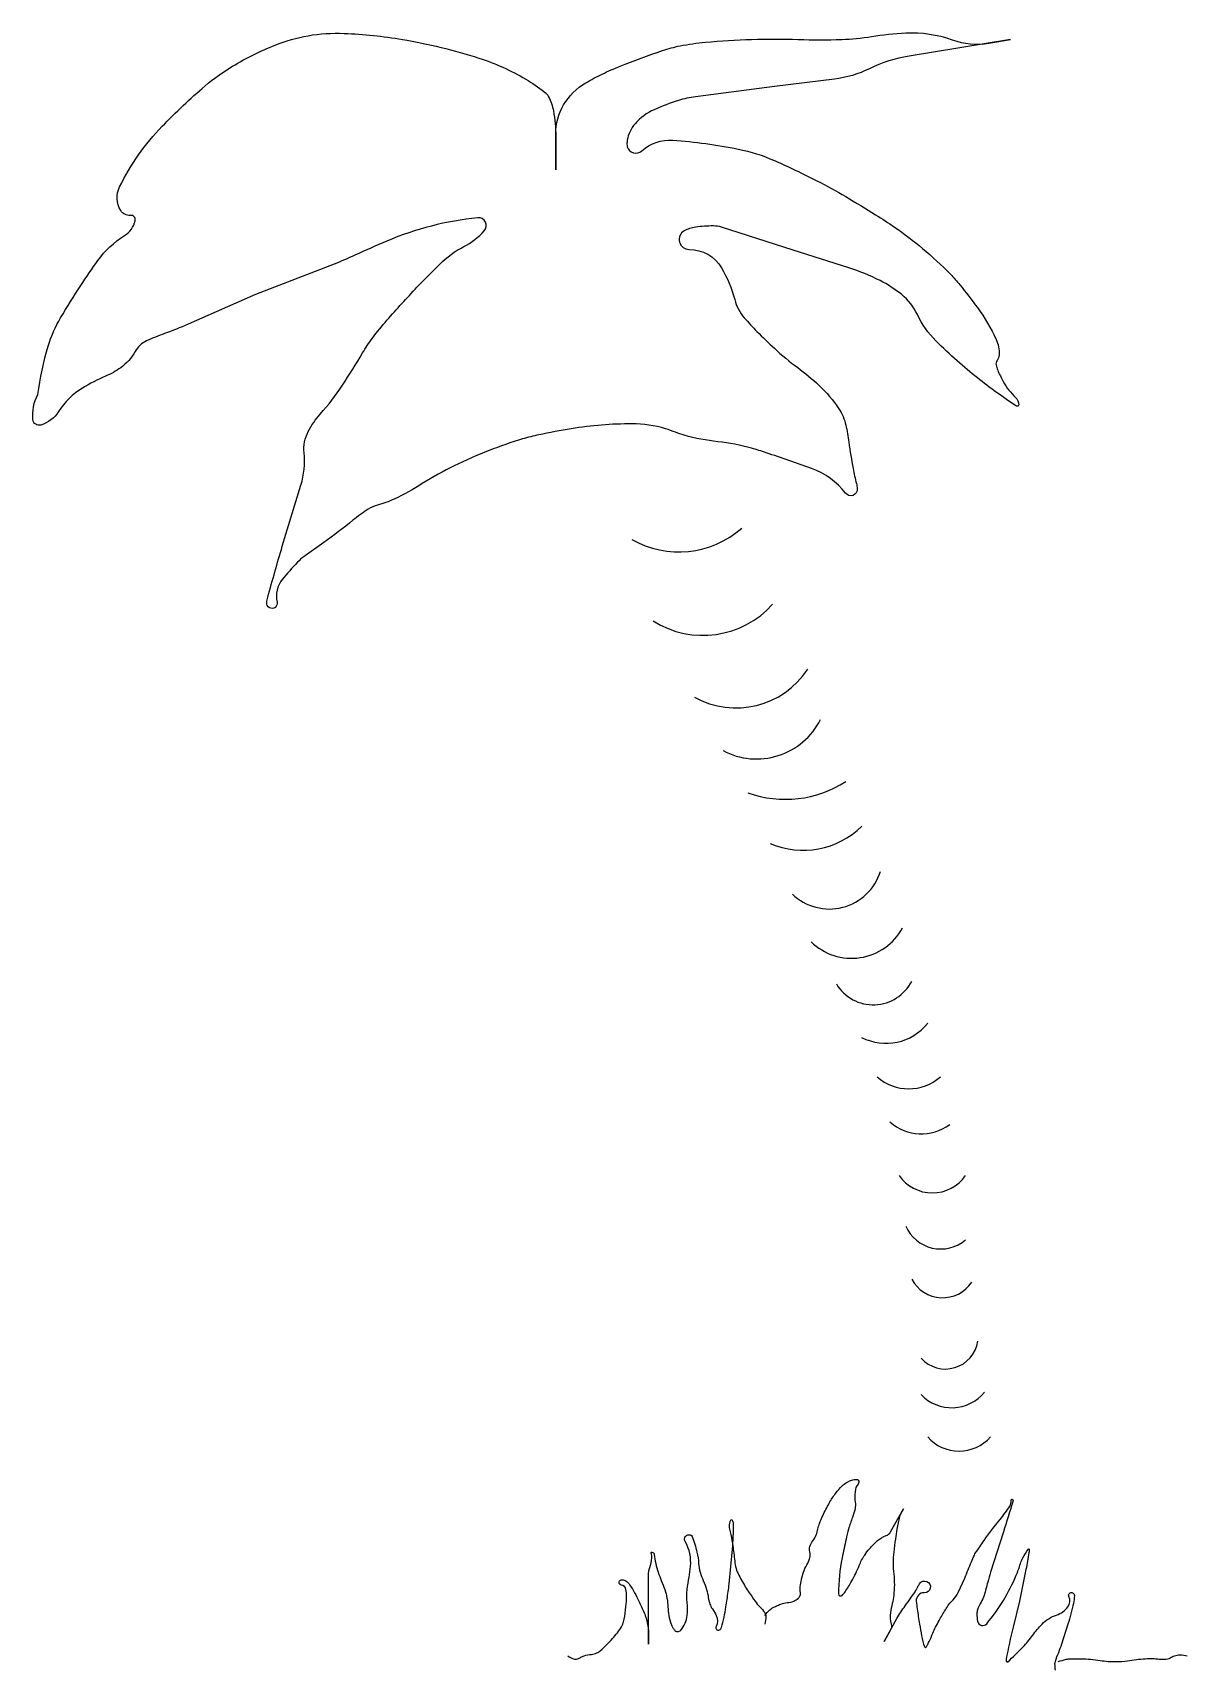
# Model space of a CAD drawing. Extents: x -5.55 to 1.36, y -0.05 to 9.75.
import ezdxf

# ---------------------------------------------------------------- set-up
doc = ezdxf.new("R2010")
doc.units = 0
doc.header["$LTSCALE"] = 100
doc.header["$MEASUREMENT"] = 0
doc.layers.add('P-ARVORE', color=2, linetype='CONTINUOUS')

msp = doc.modelspace()

# ---------------------------------------------------------------- linework, layer by layer
at = {"layer": 'P-ARVORE'}
for points in [[(-5.5165, 7.5846, -0.038884), (-5.4543, 7.875, -0.062793), (-5.3801, 8.0438, -0.00932), (-5.2595, 8.2369, -0.011673), (-5.1568, 8.3869, -0.09894), (-4.9976, 8.5353, 0.201538), (-4.9336, 8.6248, 0.513393), (-4.962, 8.6568, -0.289192), (-5.0204, 8.6857, -0.257031), (-5.0269, 8.8272, -0.077661), (-4.7724, 9.1893, -0.024217), (-4.5154, 9.4309, -0.04223), (-4.3507, 9.5489, -0.038514), (-4.0959, 9.6753, -0.053358), (-3.8981, 9.7315, -0.052401), (-3.6835, 9.7456, -0.031992), (-3.3338, 9.7094, -0.036215), (-2.8759, 9.5976, -0.055684), (-2.5959, 9.4715, -0.030554), (-2.4848, 9.3961, -0.106084), (-2.4595, 9.3663, -0.077905), (-2.43, 9.2818, -0.04514), (-2.4161, 9.1284), (-2.4161, 8.9292), (-2.4161, 9.145, -0.134216), (-2.3691, 9.3169, -0.127312), (-2.2363, 9.4493, -0.019404), (-2.1382, 9.5019, -0.018541), (-2.0316, 9.5489, -0.013114), (-1.7772, 9.6426, -0.032674), (-1.672, 9.6707, -0.026368), (-1.5198, 9.6926, -0.014677), (-1.2442, 9.7094, -0.01638), (-0.9647, 9.7091, 0.017601), (-0.7047, 9.7094, 0.029733), (-0.5269, 9.7265, -0.025546), (-0.3202, 9.7481, -0.100404), (-0.0428, 9.7071, 0.129067), (0.1758, 9.6873), (0.306, 9.7094), (-0.3016, 9.6098, 0.070901), (-0.5388, 9.5339, -0.080961), (-0.7481, 9.4715), (-1.1077, 9.4272), (-1.579, 9.3663, 0.042701), (-1.6821, 9.3435, 0.0291), (-1.827, 9.2889, 0.107514), (-1.9415, 9.2048, 0.141166), (-1.9882, 9.1063, 0.040605), (-1.9902, 9.0817, 0.070342), (-1.9882, 9.0675, 0.553017), (-1.9013, 9.0426, -0.203018), (-1.7154, 9.1063, -0.031827), (-1.3238, 9.0534, -0.05557), (-1.1077, 8.9845, -0.011847), (-0.8538, 8.8639, -0.016802), (-0.6799, 8.7687, -0.006343), (-0.5019, 8.6603, -0.009745), (-0.3884, 8.5861, -0.025405), (-0.2208, 8.4588, -0.023465), (-0.0536, 8.3039, -0.024068), (0.0022, 8.2413, -0.011697), (0.1076, 8.1047, -0.050367), (0.2198, 7.9146, -0.119885), (0.2378, 7.8225, -0.151987), (0.2253, 7.7878, 0.213351), (0.2192, 7.7616, 0.054668), (0.229, 7.7304, 0.023456), (0.2626, 7.662, 0.078992), (0.3365, 7.5674, -0.20611), (0.3556, 7.5237, -0.596742), (0.3416, 7.516, -0.024389), (0.1076, 7.6842, -0.014202), (-0.0127, 7.7856, -0.012753), (-0.1404, 7.9055, -0.088348), (-0.2518, 8.0633, 0.113492), (-0.345, 8.1822, 0.052665), (-0.4752, 8.2665, 0.0406), (-0.6613, 8.3426), (-0.9961, 8.4478), (-1.424, 8.5861, 0.07261), (-1.4728, 8.5932, 0.033539), (-1.579, 8.5861, 0.044949), (-1.6153, 8.5778, 0.048133), (-1.6472, 8.564, 0.777276), (-1.618, 8.4527, -0.267895), (-1.424, 8.3426, -0.068901), (-1.3453, 8.1532, 0.115275), (-1.2876, 8.0438, 0.015634), (-1.2122, 7.9624, 0.011929), (-1.1077, 7.8612, 0.02752), (-0.9681, 7.7459, -0.030146), (-0.8411, 7.6399, -0.054911), (-0.7212, 7.4991, -0.096799), (-0.6799, 7.402, -0.018195), (-0.662, 7.2998, 0.011797), (-0.6365, 7.1419, 0.016559), (-0.6166, 7.0518, -0.047713), (-0.6117, 7.0202, -0.738034), (-0.681, 6.9942, 0.143527), (-0.8845, 7.1419, 0.004086), (-1.1563, 7.2364, 0.012791), (-1.2442, 7.2636, 0.042693), (-1.4457, 7.3024, -0.042593), (-1.6472, 7.3411, -0.027252), (-1.6985, 7.3586, 0.023077), (-1.7588, 7.3798, 0.073058), (-1.96, 7.4094, 0.040627), (-2.3231, 7.3798, 0.010869), (-2.5176, 7.3436, 0.021499), (-2.6145, 7.319, 0.020454), (-2.815, 7.2497, 0.019043), (-3.0238, 7.1585, 0.029947), (-3.2149, 7.0517, -0.03412), (-3.3834, 6.9593, -0.041134), (-3.4836, 6.9226, 0.073496), (-3.5384, 6.8984, 0.030089), (-3.6303, 6.8325, -0.015467), (-3.8051, 6.6992), (-3.9229, 6.6162, 0.044711), (-3.9622, 6.5813, 0.017075), (-4.0531, 6.4779, 0.232645), (-4.0845, 6.3435, -1.177767), (-4.1461, 6.3395, -0.042658), (-4.14, 6.3722, -0.004457), (-4.0531, 6.6771), (-3.9415, 7.0423, 0.095719), (-3.9229, 7.2359, -0.145099), (-3.8981, 7.3632, -0.061805), (-3.8258, 7.4678, 0.03609), (-3.6934, 7.6399, 0.01281), (-3.5726, 7.8336, -0.027517), (-3.5136, 7.9221, -0.019265), (-3.4266, 8.0295, -0.009988), (-3.247, 8.2264), (-3.1106, 8.3648, -0.076157), (-2.9668, 8.4698, 0.087786), (-2.8439, 8.564, 0.690214), (-2.8835, 8.6425, 0.073653), (-3.4268, 8.5031, 0.009152), (-3.6198, 8.4178, -0.01439), (-3.7431, 8.3648), (-4.2143, 8.1822), (-4.6174, 8.0051, -0.015606), (-4.7574, 7.9495, 0.020177), (-4.8654, 7.9055, 0.161668), (-4.9336, 7.8423, -0.113869), (-5.0204, 7.745, -0.052773), (-5.1105, 7.6947, 0.034745), (-5.2498, 7.6233, 0.11842), (-5.3927, 7.4823, -0.18298), (-5.4979, 7.402, -0.470731), (-5.5456, 7.4338, -0.14713), (-5.5165, 7.5846)], [(-1.1657, 0.2801, -0.05012), (-1.1349, 0.3136, -0.06988), (-1.1077, 0.3318, -0.00746), (-1.0837, 0.3429, -0.01248), (-1.0691, 0.349, -0.07466), (-1.0308, 0.3576, 0.073449), (-0.9919, 0.3662, 0.091162), (-0.9639, 0.3833, 0.148621), (-0.9533, 0.4007, 0.112354), (-0.9526, 0.4233, -0.086961), (-0.9533, 0.4524, -0.017251), (-0.9452, 0.4951, -0.016719), (-0.9339, 0.5385, -0.069108), (-0.9139, 0.5828, 0.073198), (-0.8953, 0.6247, 0.141037), (-0.8956, 0.6602, -0.150687), (-0.8953, 0.6936, -0.098424), (-0.8768, 0.7272, 0.092892), (-0.8567, 0.7625, 0.030181), (-0.8467, 0.7986, -0.03301), (-0.8374, 0.8314, -0.026415), (-0.8183, 0.8772, -0.015495), (-0.7795, 0.9521, -0.032992), (-0.7404, 1.0122, -0.041049), (-0.7022, 1.0554, -0.057161), (-0.6758, 1.0755, -0.054697), (-0.6443, 1.0899, -0.079692), (-0.615, 1.0946, -0.238545), (-0.6057, 1.0899, -0.345136), (-0.6064, 1.0662, 0.153633), (-0.625, 1.021, 0.055797), (-0.6233, 0.9573, -0.089848), (-0.625, 0.9176, -0.038017), (-0.6404, 0.8673, 0.026942), (-0.6636, 0.797, 0.011173), (-0.6787, 0.7362, 0.006139), (-0.7022, 0.6247, 0.049021), (-0.7234, 0.4095, 0.667357), (-0.7022, 0.4007, 0.048971), (-0.6843, 0.4224, 0.018098), (-0.6443, 0.4868, 0.034969), (-0.6, 0.5787, -0.050121), (-0.5671, 0.6419, -0.037723), (-0.538, 0.6797, -0.026359), (-0.4898, 0.7281, -0.102036), (-0.4384, 0.7583, 0.185148), (-0.4126, 0.7798), (-0.3354, 0.9176), (-0.3547, 0.8831, 0.072689), (-0.359, 0.8718, 0.011523), (-0.374, 0.797, 0.008805), (-0.3834, 0.7377, 0.006684), (-0.3933, 0.6591, 0.057221), (-0.393, 0.5278, -0.059139), (-0.3933, 0.4007, -0.030488), (-0.4022, 0.352, 0.027083), (-0.4126, 0.2973, 0.099468), (-0.4082, 0.2292, -0.195848), (-0.4126, 0.1939), (-0.4512, 0.125), (-0.374, 0.2628, -0.035664), (-0.3248, 0.3375, 0.026947), (-0.2581, 0.4351, 0.01742), (-0.2485, 0.4524, -0.016864), (-0.2388, 0.4696, -1.756438), (-0.2103, 0.4162, 0.453871), (-0.2581, 0.3662, 0.012671), (-0.2528, 0.3195, 0.006457), (-0.2388, 0.2284, 0.004911), (-0.2265, 0.1589, 0.010012), (-0.2195, 0.125, 0.071631), (-0.2066, 0.0914, 0.498272), (-0.2002, 0.0905, 0.067875), (-0.1952, 0.0971, 0.01787), (-0.1809, 0.125, 0.010391), (-0.159, 0.1742, -0.013799), (-0.1423, 0.2111, -0.014462), (-0.1213, 0.2512, -0.008917), (-0.0843, 0.3145, -0.057929), (-0.0377, 0.3744, 0.082914), (-0.0071, 0.4179), (0.0315, 0.5041, 0.011662), (0.0714, 0.6017, -0.027921), (0.0894, 0.6419, -0.028849), (0.0968, 0.6543, -0.004631), (0.1474, 0.7281, -0.02021), (0.2434, 0.8542, 0.032208), (0.3018, 0.9348, 0.181373), (0.3089, 0.9689, -1.127512), (0.3212, 0.9693, -0.053135), (0.3193, 0.9598, -0.002715), (0.2632, 0.7798), (0.186, 0.5385, 0.013843), (0.1692, 0.4796, -0.01035), (0.1474, 0.4007, -0.061219), (0.1297, 0.3603, 0.053464), (0.1088, 0.3145, 0.080619), (0.1047, 0.2898, 0.04533), (0.1088, 0.2456, 0.63445), (0.1633, 0.2311, 0.075581), (0.3405, 0.5213, 0.029679), (0.3648, 0.5906, -0.05907), (0.3791, 0.6247, -0.031792), (0.4137, 0.6777, -0.715148), (0.4177, 0.6764, -0.043884), (0.4162, 0.6552, -0.009212), (0.3984, 0.5558), (0.3598, 0.3662), (0.3212, 0.2111, 0.014102), (0.2798, 0.0197, 0.183662), (0.2825, 0.0044, 0.470007), (0.2896, 0.0033, 0.021936), (0.3791, 0.0905, 0.02899), (0.4392, 0.1625, -0.031506), (0.4949, 0.2284, -0.121424), (0.5815, 0.2832, 0.150008), (0.6494, 0.3318, 0.284124), (0.6555, 0.3932, -1.261776), (0.688, 0.4007, -0.053704), (0.6826, 0.3529, -0.019969), (0.6494, 0.2284), (0.6108, 0.1078, -0.017859), (0.5921, 0.0577, 0.016764), (0.5722, 0.0044, 0.081436), (0.57, -0.0089, 0.028365), (0.5722, -0.0473)], [(-2.3435, 0.0388, 0.105305), (-2.3108, 0.021, 0.158062), (-2.2856, 0.0216, 0.041085), (-2.2662, 0.0303, -0.041481), (-2.247, 0.0388, -0.069392), (-2.2021, 0.0478, 0.095242), (-2.1697, 0.0561, 0.072506), (-2.1484, 0.0702, 0.023557), (-2.0925, 0.125, 0.0266), (-2.0336, 0.1957, 0.065483), (-2.0153, 0.2284, 0.048896), (-2.0068, 0.2576, 0.019777), (-1.9959, 0.3318, 0.026393), (-1.9926, 0.3953, 0.042077), (-1.9959, 0.4351, 0.32958), (-2.024, 0.4621, -0.571109), (-2.0346, 0.4868, -0.238593), (-2.0199, 0.4943, -0.151937), (-1.9959, 0.4868, -0.099853), (-1.9722, 0.4622, -0.030808), (-1.9187, 0.3662, -0.006244), (-1.8864, 0.2964, -0.027505), (-1.8801, 0.2801, -0.038184), (-1.8655, 0.2193, -0.039706), (-1.8608, 0.1594), (-1.8608, 0.1078), (-1.8608, 0.5213, -0.083518), (-1.853, 0.5676, 0.067175), (-1.8415, 0.6247, 0.105753), (-1.8456, 0.6531, -0.522286), (-1.8415, 0.6591, -0.387346), (-1.8266, 0.6456, 0.061886), (-1.8029, 0.5385, 0.007418), (-1.7847, 0.4898, -0.006609), (-1.7642, 0.4351, -0.080369), (-1.7449, 0.3318, 0.080346), (-1.7256, 0.2284, 0.041457), (-1.7175, 0.2105, 0.040589), (-1.7063, 0.1939, 0.463995), (-1.6683, 0.1928, 0.155474), (-1.6291, 0.2801, 0.057446), (-1.6291, 0.3582, -0.058303), (-1.6291, 0.4351, -0.012), (-1.6184, 0.5102, 0.014376), (-1.6098, 0.573, 0.160382), (-1.6416, 0.7224, -0.683607), (-1.6098, 0.7625, -0.232515), (-1.5998, 0.7532, -0.030613), (-1.5711, 0.6591, -0.043276), (-1.561, 0.5917, 0.054815), (-1.5518, 0.5385, 0.036509), (-1.5336, 0.4892, -0.033272), (-1.5132, 0.4351, -0.039932), (-1.5031, 0.3886, 0.046719), (-1.4939, 0.349, 0.082276), (-1.4783, 0.3194, -0.060159), (-1.4553, 0.2801, -0.218932), (-1.4567, 0.2142, 0.721422), (-1.436, 0.1939, 0.208327), (-1.4238, 0.2088, 0.03062), (-1.3974, 0.3318, 0.002885), (-1.3841, 0.4229, 0.005648), (-1.3781, 0.4696), (-1.3587, 0.6764, 0.020911), (-1.3524, 0.8283, 0.152351), (-1.3587, 0.8487, 0.55481), (-1.3701, 0.8481, 0.141653), (-1.3781, 0.8142, 0.048382), (-1.3731, 0.7814, -0.022208), (-1.3587, 0.7108, -0.013505), (-1.3466, 0.6176, 0.028112), (-1.3394, 0.573, 0.058224), (-1.3251, 0.5314, 0.028344), (-1.2815, 0.4524, 0.007716), (-1.258, 0.4162, 0.005473), (-1.2236, 0.3662, 0.042044), (-1.195, 0.3322, -0.040996), (-1.1657, 0.2973, -0.155746), (-1.1586, 0.2751, -0.075419), (-1.1657, 0.2284)], [(0.5915, 0.0044, -0.03171), (0.6388, 0.0181, -0.051875), (0.6687, 0.0216, -0.003046), (0.7048, 0.0218, -0.005031), (0.7266, 0.0216, -0.033705), (0.8431, 0.0114, 0.040981), (0.939, 0.0044, 0.036662), (1.0064, 0.0099, -0.023115), (1.1128, 0.0216, -0.042651), (1.1979, 0.0197, 0.07266), (1.248, 0.0216, 0.092955), (1.2623, 0.0271, -0.052338), (1.2866, 0.0388, -0.086288), (1.3206, 0.0447, -0.068112), (1.3638, 0.0388)]]:
    msp.add_lwpolyline(points, format="xyb", dxfattribs=at)
for centre, radius, start, end in [((-1.6796, 7.2137), 0.5703, 240.35343, 311.35457), ((-1.5345, 6.7029), 0.5589, 237.74503, 318.19205), ((-1.3364, 6.2214), 0.5116, 240.79645, 326.95911), ((-1.2139, 5.8321), 0.4277, 241.95295, 333.27434), ((-1.042, 5.8306), 0.6675, 250.35591, 302.79653), ((-0.9348, 5.3572), 0.4986, 246.72002, 314.53349), ((-0.7782, 4.8266), 0.3197, 226.04479, 342.70845), ((-0.6456, 4.5582), 0.346, 225.55, 331.62559), ((-0.5156, 4.1909), 0.2575, 210.92722, 333.5166), ((-0.4395, 4.0225), 0.3193, 242.85837, 321.42948), ((-0.3034, 3.7152), 0.2842, 228.25496, 311.74504), ((-0.2283, 3.4443), 0.2832, 228.25496, 306.95444), ((-0.1618, 3.0511), 0.2425, 214.82036, 325.17964), ((-0.1113, 2.7028), 0.2299, 203.82924, 310.25801), ((-0.1005, 2.3901), 0.209, 207.93815, 326.474), ((-0.0837, 1.9507), 0.1959, 222.08743, 351.56071), ((-0.0464, 1.7747), 0.2516, 223.44599, 321.09648), ((-0.002, 1.5133), 0.2496, 221.17916, 318.82084)]:
    msp.add_arc(centre, radius, start, end, dxfattribs=at)

doc.saveas('drawing.dxf')
